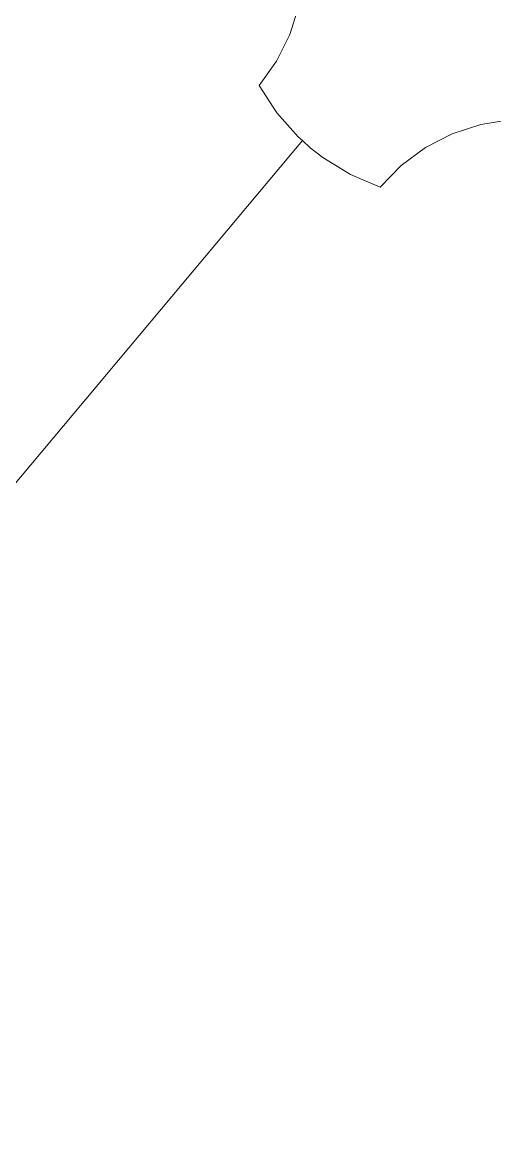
# Model space of a CAD drawing. Header units: metres. Extents: x 822482 to 822767, y 9662202 to 9662512.
# Drawn here: x 822662.3522 to 822662.4026, y 9662368.0326 to 9662368.1509 of the extents above; entities that cross this region are included whole.
import ezdxf

# ---------------------------------------------------------------- set-up
doc = ezdxf.new("R2010")
doc.units = ezdxf.units.M
doc.layers.add('#ARQ_MOB', color=250, linetype='Continuous', lineweight=0)
doc.layers.add('ARQ_NE_MOBILIÁRIOS', color=251, linetype='Continuous', lineweight=0)

# ---------------------------------------------------------------- blocks, each defined once
blk = doc.blocks.new('BEBEDOURO ACQUA GELATA')
at = {"layer": '#ARQ_MOB'}
for p, q in [((55937.543, -10041.822), (55937.731, -10041.606)), ((55937.543, -10041.822), (55937.731, -10041.606)), ((55937.543, -10041.822), (55937.731, -10041.606)), ((55937.543, -10041.822), (55937.731, -10041.606)), ((55937.543, -10041.822), (55937.731, -10041.606)), ((55937.543, -10041.822), (55937.731, -10041.606)), ((55937.543, -10041.822), (55937.731, -10041.606)), ((55937.543, -10041.822), (55937.731, -10041.606)), ((55937.543, -10041.822), (55937.374, -10042.095)), ((55937.543, -10041.822), (55937.374, -10042.095)), ((55937.543, -10041.822), (55937.374, -10042.095)), ((55937.543, -10041.822), (55937.374, -10042.095)), ((55937.543, -10041.822), (55937.374, -10042.095)), ((55937.543, -10041.822), (55937.374, -10042.095)), ((55937.543, -10041.822), (55937.374, -10042.095)), ((55937.543, -10041.822), (55937.374, -10042.095)), ((55935.369, -10042.396), (55935.247, -10042.101)), ((55935.369, -10042.396), (55935.247, -10042.101)), ((55935.369, -10042.396), (55935.247, -10042.101)), ((55935.369, -10042.396), (55935.247, -10042.101)), ((55935.369, -10042.396), (55935.247, -10042.101)), ((55935.369, -10042.396), (55935.247, -10042.101)), ((55935.369, -10042.396), (55935.247, -10042.101)), ((55935.369, -10042.396), (55935.247, -10042.101)), ((55937.374, -10042.095), (55937.25, -10042.391)), ((55937.374, -10042.095), (55937.25, -10042.391)), ((55937.374, -10042.095), (55937.25, -10042.391)), ((55937.374, -10042.095), (55937.25, -10042.391)), ((55937.374, -10042.095), (55937.25, -10042.391)), ((55937.374, -10042.095), (55937.25, -10042.391)), ((55937.374, -10042.095), (55937.25, -10042.391)), ((55937.374, -10042.095), (55937.25, -10042.391)), ((55935.369, -10042.396), (55935.443, -10042.706)), ((55935.369, -10042.396), (55935.443, -10042.706)), ((55935.369, -10042.396), (55935.443, -10042.706)), ((55935.369, -10042.396), (55935.443, -10042.706)), ((55935.369, -10042.396), (55935.443, -10042.706)), ((55935.369, -10042.396), (55935.443, -10042.706)), ((55935.369, -10042.396), (55935.443, -10042.706)), ((55935.369, -10042.396), (55935.443, -10042.706)), ((55937.174, -10042.703), (55937.25, -10042.391)), ((55937.174, -10042.703), (55937.25, -10042.391)), ((55937.174, -10042.703), (55937.25, -10042.391)), ((55937.174, -10042.703), (55937.25, -10042.391)), ((55937.174, -10042.703), (55937.25, -10042.391)), ((55937.174, -10042.703), (55937.25, -10042.391)), ((55937.174, -10042.703), (55937.25, -10042.391)), ((55937.174, -10042.703), (55937.25, -10042.391)), ((55935.468, -10043.023), (55935.443, -10042.706)), ((55935.468, -10043.023), (55935.443, -10042.706)), ((55935.468, -10043.023), (55935.443, -10042.706)), ((55935.468, -10043.023), (55935.443, -10042.706)), ((55935.468, -10043.023), (55935.443, -10042.706)), ((55935.468, -10043.023), (55935.443, -10042.706)), ((55935.468, -10043.023), (55935.443, -10042.706)), ((55935.468, -10043.023), (55935.443, -10042.706)), ((55937.174, -10042.703), (55937.149, -10043.023)), ((55937.174, -10042.703), (55937.149, -10043.023)), ((55937.174, -10042.703), (55937.149, -10043.023)), ((55937.174, -10042.703), (55937.149, -10043.023)), ((55937.174, -10042.703), (55937.149, -10043.023)), ((55937.174, -10042.703), (55937.149, -10043.023)), ((55937.174, -10042.703), (55937.149, -10043.023)), ((55937.174, -10042.703), (55937.149, -10043.023)), ((55935.468, -10043.023), (55935.797, -10043.124)), ((55935.468, -10043.023), (55935.797, -10043.124)), ((55935.468, -10043.023), (55935.797, -10043.124)), ((55935.468, -10043.023), (55935.797, -10043.124)), ((55935.468, -10043.023), (55935.797, -10043.124)), ((55935.468, -10043.023), (55935.797, -10043.124)), ((55935.468, -10043.023), (55935.797, -10043.124)), ((55935.468, -10043.023), (55935.797, -10043.124)), ((55936.82, -10043.124), (55937.149, -10043.023)), ((55936.82, -10043.124), (55937.149, -10043.023)), ((55936.82, -10043.124), (55937.149, -10043.023)), ((55936.82, -10043.124), (55937.149, -10043.023)), ((55936.82, -10043.124), (55937.149, -10043.023)), ((55936.82, -10043.124), (55937.149, -10043.023)), ((55936.82, -10043.124), (55937.149, -10043.023)), ((55936.82, -10043.124), (55937.149, -10043.023)), ((55936.137, -10043.174), (55935.797, -10043.124)), ((55936.137, -10043.174), (55935.797, -10043.124)), ((55936.137, -10043.174), (55935.797, -10043.124)), ((55936.137, -10043.174), (55935.797, -10043.124)), ((55936.137, -10043.174), (55935.797, -10043.124)), ((55936.137, -10043.174), (55935.797, -10043.124)), ((55936.137, -10043.174), (55935.797, -10043.124)), ((55936.137, -10043.174), (55935.797, -10043.124)), ((55936.137, -10043.174), (55936.197, -10043.177)), ((55936.137, -10043.174), (55936.197, -10043.177)), ((55936.137, -10043.174), (55936.197, -10043.177)), ((55936.137, -10043.174), (55936.197, -10043.177)), ((55936.137, -10043.174), (55936.197, -10043.177)), ((55936.137, -10043.174), (55936.197, -10043.177)), ((55936.137, -10043.174), (55936.197, -10043.177)), ((55936.137, -10043.174), (55936.197, -10043.177)), ((55936.197, -10065.7), (55936.197, -10043.177)), ((55936.197, -10043.177), (55936.309, -10043.181)), ((55936.197, -10065.7), (55936.197, -10043.177)), ((55936.197, -10043.177), (55936.309, -10043.181)), ((55936.197, -10065.7), (55936.197, -10043.177)), ((55936.197, -10043.177), (55936.309, -10043.181)), ((55936.197, -10065.7), (55936.197, -10043.177)), ((55936.197, -10043.177), (55936.309, -10043.181)), ((55936.197, -10065.7), (55936.197, -10043.177)), ((55936.197, -10043.177), (55936.309, -10043.181)), ((55936.197, -10065.7), (55936.197, -10043.177)), ((55936.197, -10043.177), (55936.309, -10043.181)), ((55936.197, -10065.7), (55936.197, -10043.177)), ((55936.197, -10043.177), (55936.309, -10043.181)), ((55936.197, -10065.7), (55936.197, -10043.177)), ((55936.197, -10043.177), (55936.309, -10043.181)), ((55936.48, -10043.174), (55936.309, -10043.181)), ((55936.48, -10043.174), (55936.309, -10043.181)), ((55936.48, -10043.174), (55936.309, -10043.181)), ((55936.48, -10043.174), (55936.309, -10043.181)), ((55936.48, -10043.174), (55936.309, -10043.181)), ((55936.48, -10043.174), (55936.309, -10043.181)), ((55936.48, -10043.174), (55936.309, -10043.181)), ((55936.48, -10043.174), (55936.309, -10043.181)), ((55936.48, -10043.174), (55936.82, -10043.124)), ((55936.48, -10043.174), (55936.82, -10043.124)), ((55936.48, -10043.174), (55936.82, -10043.124)), ((55936.48, -10043.174), (55936.82, -10043.124)), ((55936.48, -10043.174), (55936.82, -10043.124)), ((55936.48, -10043.174), (55936.82, -10043.124)), ((55936.48, -10043.174), (55936.82, -10043.124)), ((55936.48, -10043.174), (55936.82, -10043.124))]:
    blk.add_line(p, q, dxfattribs=at)
blk = doc.blocks.new('A$C8f1b9c42')
at = {"layer": 'ARQ_NE_MOBILIÁRIOS', "xscale": 0.01, "yscale": 0.01, "zscale": 0.01, "rotation": 180.000000003544}
blk.add_blockref('BEBEDOURO ACQUA GELATA', (868.74688, -297.3096), dxfattribs=at)

msp = doc.modelspace()

# ---------------------------------------------------------------- block references
at = {"ltscale": 10, "rotation": 140.0090103764572}
msp.add_blockref('A$C8f1b9c42', (822772.88904, 9662018.46966), dxfattribs=at)

doc.saveas('drawing.dxf')
